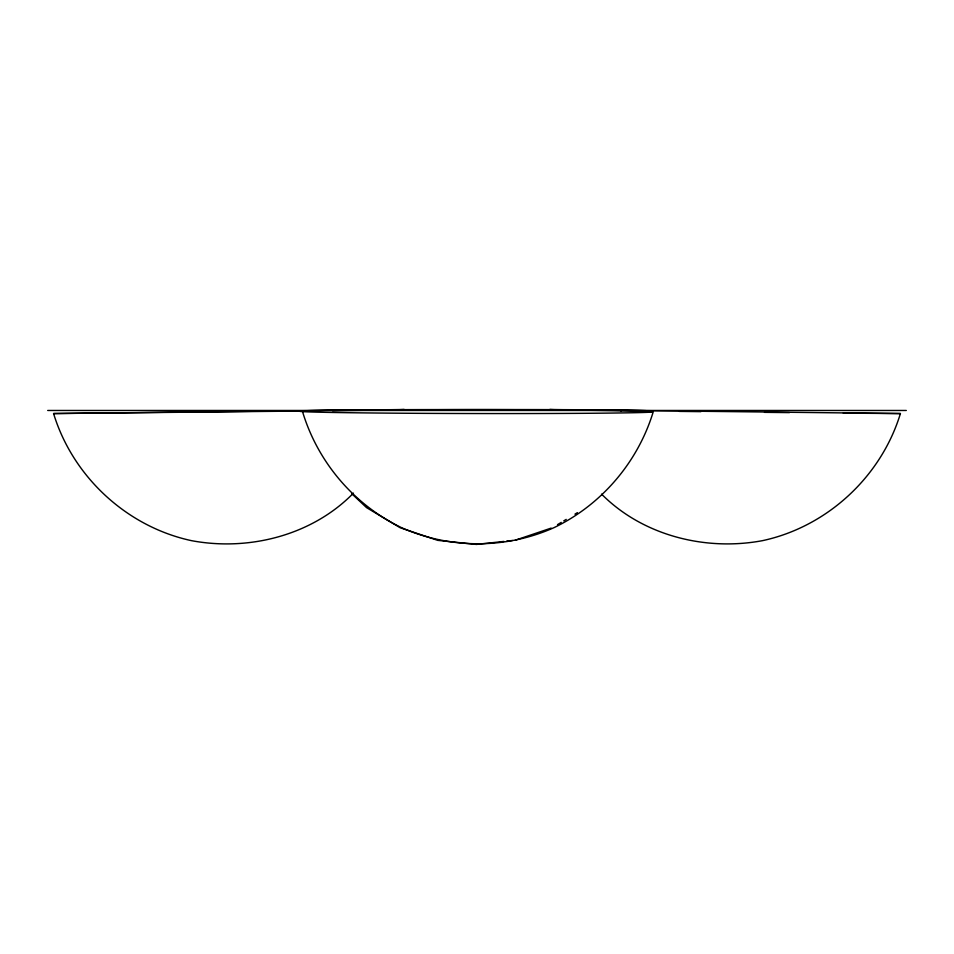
<?xml version="1.0" encoding="UTF-8"?>
<svg xmlns="http://www.w3.org/2000/svg" width="954" height="954" viewBox="0 0 954 954"><rect width="100%" height="100%" fill="white"/><g stroke="black" fill="none" stroke-linecap="round" stroke-linejoin="round"><path stroke-width="1.43" d="M653.263 411.711C637.916 462.261 601.437 504.952 553.773 527.765L553.237 527.991C505.226 549.23 449.406 548.908 401.467 527.634C353.886 504.726 317.587 461.963 302.466 411.401M555.252 409.743L549.647 409.564L900.421 413.547C881.162 476.761 827.225 526.715 762.568 540.644C705.662 551.329 642.841 535.707 601.58 494.124M353.457 493.111C312.185 535.385 248.827 551.448 191.432 540.644C126.775 526.715 72.838 476.761 53.579 413.547L404.353 409.564L398.748 409.743M557.518 524.64L561.25 522.387M563.742 520.884L566.235 519.393M574.94 514.146L577.432 512.644M515.387 540.167L551.162 528.099M503.831 541.431L476.416 544.436L437.707 540.358L400.227 527.765L366.527 507.6L351.668 493.635M506.717 541.121L512.501 540.489M375.852 410.113L332.529 410.697M309.406 410.971L53.579 413.547M47.7 410.47L906.3 410.47M900.421 413.547L843.288 413.142M764.5 412.343L789.507 412.605M679.272 411.389L700.928 411.639M621.471 410.697L580.974 410.148M620.601 410.697A176.359 1.968 0.1 0 1 511.404 413.559A176.359 1.968 0.1 0 1 306.771 410.721A176.359 1.968 0.1 0 1 588.928 410.256M365.072 410.256A176.359 1.968 -0.1 0 1 371.798 410.184M434.905 409.731A176.359 1.968 -0.1 0 1 578.386 409.743M581.308 409.755A176.359 1.968 -0.1 0 1 645.918 410.673"/></g></svg>
